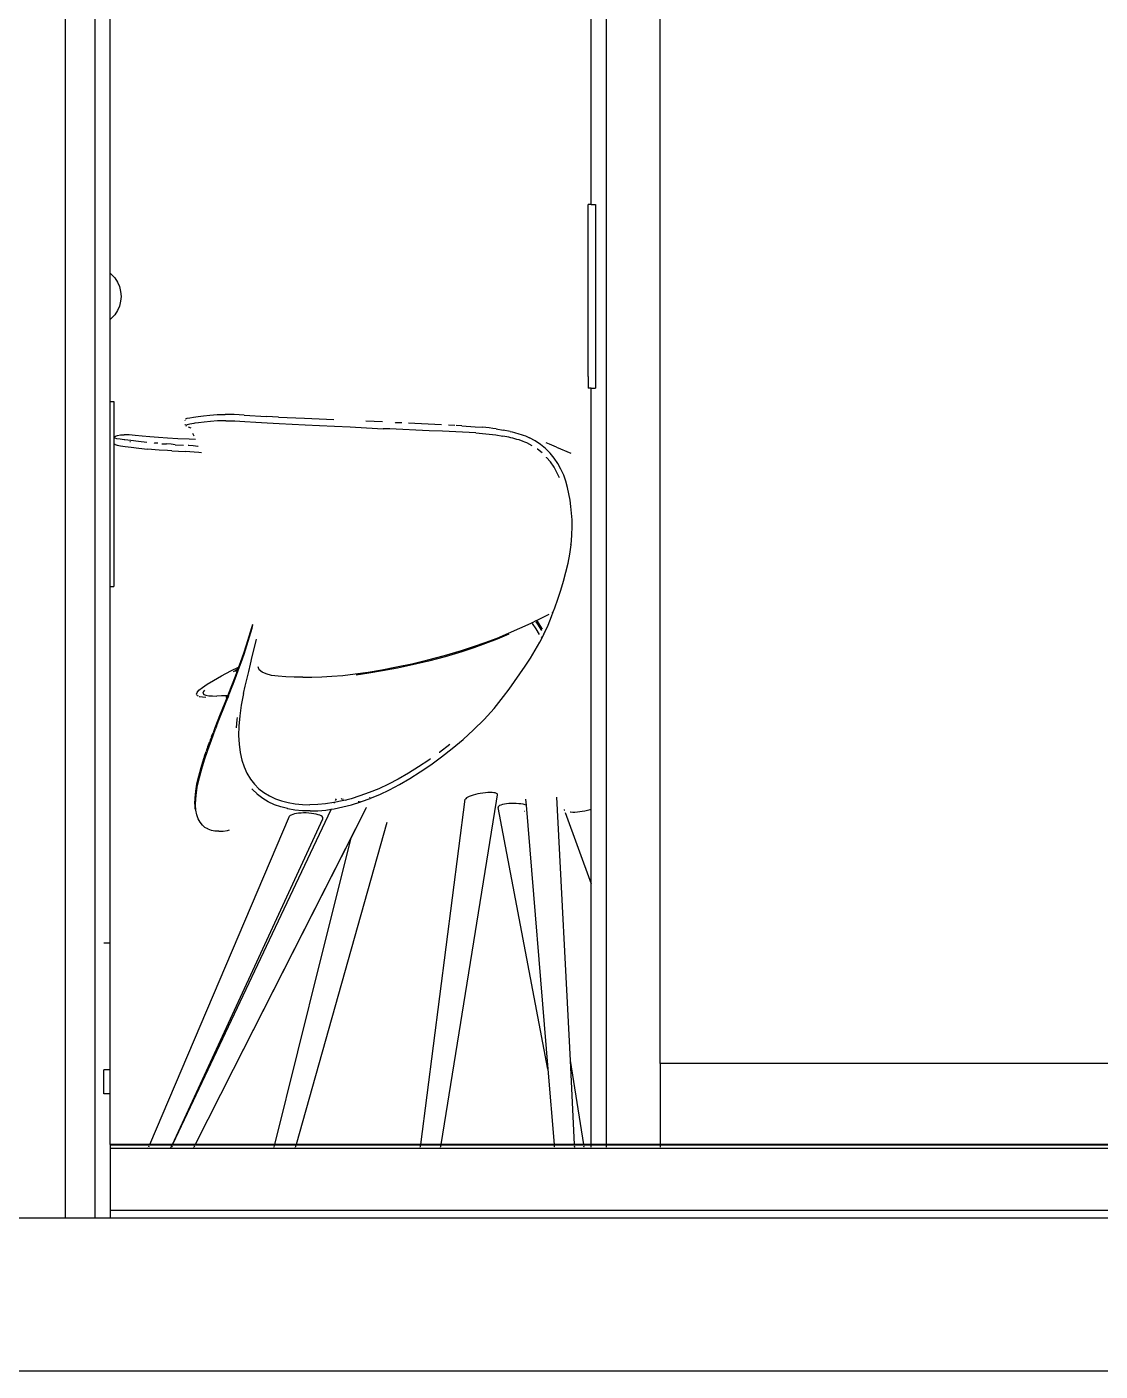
# Model space of a CAD drawing. Header units: metres. Extents: x 54.3 to 102.1, y 17 to 45.8.
# Drawn here: x 97.492 to 98.544, y 33.584 to 34.902 of the extents above; entities that cross this region are included whole.
import ezdxf

# ---------------------------------------------------------------- set-up
doc = ezdxf.new("R2010")
doc.units = ezdxf.units.M
doc.layers.add('Edges', color=7, linetype='Continuous')

# ---------------------------------------------------------------- blocks, each defined once
blk = doc.blocks.new('fr elevation')
for p, q in [((2.6075, -0.5988), (2.6075, -2.6988)), ((2.6365, -0.8995), (2.6365, -2.6988)), ((2.6517, -1.7725), (2.6517, -0.9643)), ((3.1233, -1.7052), (3.1233, -0.9643)), ((3.1378, -0.9643), (3.1378, -2.6265)), ((3.191, -2.5473), (3.191, -1.0379)), ((3.1233, -1.7052), (3.1204, -1.7052)), ((3.1204, -1.8632), (3.1204, -1.7052)), ((3.1233, -1.7052), (3.1276, -1.7052)), ((3.1276, -1.7052), (3.1276, -1.8853)), ((2.6517, -1.7725), (2.6531, -1.7736)), ((2.6517, -1.8179), (2.6517, -1.7725)), ((2.6531, -1.7736), (2.6563, -1.7771)), ((2.6563, -1.7771), (2.6589, -1.7812)), ((2.6589, -1.7812), (2.6608, -1.7856)), ((2.6608, -1.7856), (2.6619, -1.7903)), ((2.6619, -1.7903), (2.6623, -1.7952)), ((2.6608, -1.8047), (2.6589, -1.8092)), ((2.6619, -1.8), (2.6608, -1.8047)), ((2.6623, -1.7952), (2.6619, -1.8)), ((2.6531, -1.8167), (2.6517, -1.8179)), ((2.6517, -1.8981), (2.6517, -1.8179)), ((2.6563, -1.8132), (2.6531, -1.8167)), ((2.6589, -1.8092), (2.6563, -1.8132)), ((3.1204, -1.8637), (3.1204, -1.8632)), ((3.1204, -1.8632), (3.1204, -1.8632)), ((3.1204, -1.8638), (3.1204, -1.8637)), ((3.1204, -1.8646), (3.1204, -1.8638)), ((3.1204, -1.8647), (3.1204, -1.8646)), ((3.1204, -1.8657), (3.1204, -1.8647)), ((3.1204, -1.8659), (3.1204, -1.8657)), ((3.1204, -1.8671), (3.1204, -1.8659)), ((3.1204, -1.8673), (3.1204, -1.8671)), ((3.1204, -1.8686), (3.1204, -1.8673)), ((3.1204, -1.8688), (3.1204, -1.8686)), ((3.1204, -1.8701), (3.1204, -1.8688)), ((3.1204, -1.8703), (3.1204, -1.8701)), ((3.1204, -1.8714), (3.1204, -1.8703)), ((3.1204, -1.8716), (3.1204, -1.8714)), ((3.1204, -1.8726), (3.1204, -1.8716)), ((3.1204, -1.8728), (3.1204, -1.8726)), ((3.1204, -1.8736), (3.1204, -1.8728)), ((3.1204, -1.8736), (3.1204, -1.8737)), ((3.1204, -1.8737), (3.1204, -1.8742)), ((3.1204, -1.8742), (3.1204, -1.8742)), ((3.1204, -1.8742), (3.1204, -1.8853)), ((3.1233, -1.8853), (3.1204, -1.8853)), ((3.1233, -1.8853), (3.1276, -1.8853)), ((3.1233, -2.2978), (3.1233, -1.8853)), ((2.6517, -2.0796), (2.6517, -1.8981)), ((2.6517, -1.8981), (2.6551, -1.8981)), ((2.6551, -1.8981), (2.6551, -1.9373)), ((2.7247, -1.9164), (2.7247, -1.917)), ((2.7255, -1.9216), (2.7253, -1.9209)), ((2.7255, -1.9216), (2.7254, -1.9208)), ((2.7259, -1.9153), (2.7271, -1.9147)), ((2.726, -1.9159), (2.7259, -1.9153)), ((2.7272, -1.921), (2.7259, -1.9217)), ((2.7259, -1.9217), (2.726, -1.9223)), ((2.7271, -1.9147), (2.7296, -1.9141)), ((2.7298, -1.9204), (2.7272, -1.921)), ((2.7281, -1.9232), (2.7306, -1.9239)), ((2.7296, -1.9141), (2.7334, -1.9135)), ((2.7336, -1.9197), (2.7298, -1.9204)), ((2.7334, -1.9135), (2.7379, -1.9129)), ((2.7345, -1.9196), (2.7336, -1.9197)), ((2.7383, -1.9191), (2.7345, -1.9196)), ((2.7379, -1.9129), (2.7433, -1.9122)), ((2.7437, -1.9184), (2.7383, -1.9191)), ((2.7433, -1.9122), (2.7494, -1.9115)), ((2.7499, -1.9177), (2.7437, -1.9184)), ((2.7494, -1.9115), (2.7564, -1.911)), ((2.757, -1.9173), (2.7499, -1.9177)), ((2.7564, -1.911), (2.7644, -1.9109)), ((2.765, -1.9172), (2.757, -1.9173)), ((2.7733, -1.911), (2.7644, -1.9109)), ((2.765, -1.9172), (2.774, -1.9173)), ((2.7831, -1.9115), (2.7733, -1.911)), ((2.774, -1.9173), (2.7837, -1.9177)), ((2.7831, -1.9115), (2.8049, -1.9129)), ((2.7837, -1.9177), (2.7943, -1.9184)), ((2.7943, -1.9184), (2.8055, -1.9191)), ((2.8167, -1.9135), (2.8049, -1.9129)), ((2.8055, -1.9191), (2.8172, -1.9197)), ((2.8167, -1.9135), (2.8423, -1.9147)), ((2.8172, -1.9197), (2.8428, -1.921)), ((2.8423, -1.9147), (2.8708, -1.9159)), ((2.8428, -1.921), (2.8568, -1.9217)), ((2.8568, -1.9217), (2.8715, -1.9223)), ((2.8715, -1.9223), (2.8869, -1.9231)), ((2.8869, -1.9231), (2.9029, -1.9239)), ((2.9024, -1.9175), (2.9022, -1.9174)), ((2.9186, -1.9183), (2.9024, -1.9175)), ((2.9313, -1.919), (2.9312, -1.9189)), ((2.9376, -1.9193), (2.9313, -1.919)), ((2.9504, -1.9199), (2.9441, -1.9196)), ((2.9569, -1.9202), (2.9504, -1.9199)), ((2.9634, -1.9206), (2.9569, -1.9202)), ((2.9766, -1.9212), (2.9634, -1.9206)), ((2.9897, -1.9218), (2.9832, -1.9215)), ((2.9963, -1.9222), (2.991, -1.9219)), ((2.9963, -1.9222), (3.0095, -1.923)), ((3.0095, -1.923), (3.0164, -1.9235)), ((3.0199, -1.9238), (3.0164, -1.9235)), ((3.0233, -1.9242), (3.0199, -1.9238)), ((2.6558, -1.9335), (2.656, -1.9329)), ((2.6565, -1.9341), (2.6558, -1.9335)), ((2.656, -1.9329), (2.657, -1.9322)), ((2.6583, -1.9347), (2.6565, -1.9341)), ((2.657, -1.9322), (2.6588, -1.9315)), ((2.6615, -1.9353), (2.6583, -1.9347)), ((2.6588, -1.9315), (2.6617, -1.931)), ((2.6654, -1.9359), (2.6615, -1.9353)), ((2.6617, -1.931), (2.6655, -1.9309)), ((2.6659, -1.9359), (2.6654, -1.9359)), ((2.6704, -1.931), (2.6655, -1.9309)), ((2.672, -1.9366), (2.6659, -1.9359)), ((2.6762, -1.9315), (2.6704, -1.931)), ((2.6794, -1.9375), (2.672, -1.9366)), ((2.6831, -1.9322), (2.6762, -1.9315)), ((2.6906, -1.9329), (2.6831, -1.9322)), ((2.6989, -1.9335), (2.6906, -1.9329)), ((2.7079, -1.9341), (2.6989, -1.9335)), ((2.7179, -1.9347), (2.7079, -1.9341)), ((2.729, -1.9353), (2.7179, -1.9347)), ((2.7354, -1.9356), (2.729, -1.9353)), ((2.734, -1.9323), (2.7326, -1.9295)), ((2.9029, -1.9239), (2.9194, -1.9249)), ((2.9257, -1.9252), (2.9194, -1.9249)), ((2.9321, -1.9255), (2.9257, -1.9252)), ((2.9385, -1.9258), (2.9321, -1.9255)), ((2.9514, -1.9264), (2.9385, -1.9258)), ((2.9579, -1.9266), (2.9514, -1.9264)), ((2.9644, -1.9269), (2.9579, -1.9266)), ((2.9774, -1.9274), (2.9644, -1.9269)), ((2.9839, -1.9277), (2.9774, -1.9274)), ((2.9904, -1.928), (2.9839, -1.9277)), ((2.997, -1.9284), (2.9904, -1.928)), ((3.0035, -1.9287), (2.997, -1.9284)), ((3.01, -1.9291), (3.0035, -1.9287)), ((3.01, -1.9291), (3.0133, -1.9293)), ((3.0133, -1.9293), (3.0166, -1.9296)), ((3.0166, -1.9296), (3.02, -1.9299)), ((3.02, -1.9299), (3.0266, -1.9306)), ((3.0268, -1.9246), (3.0233, -1.9242)), ((3.0266, -1.9306), (3.0299, -1.931)), ((3.0302, -1.9251), (3.0268, -1.9246)), ((3.0299, -1.931), (3.0365, -1.9321)), ((3.0302, -1.9251), (3.0371, -1.9262)), ((3.0405, -1.9329), (3.0365, -1.9321)), ((3.0437, -1.9276), (3.0371, -1.9262)), ((3.0425, -1.9333), (3.0405, -1.9329)), ((3.0445, -1.9338), (3.0425, -1.9333)), ((3.0437, -1.9276), (3.0459, -1.9281)), ((3.0465, -1.9343), (3.0445, -1.9338)), ((3.0459, -1.9281), (3.048, -1.9286)), ((3.0485, -1.9348), (3.0465, -1.9343)), ((3.048, -1.9286), (3.0524, -1.9299)), ((3.0505, -1.9354), (3.0485, -1.9348)), ((3.0525, -1.9359), (3.0505, -1.9354)), ((3.0524, -1.9299), (3.0545, -1.9305)), ((3.0564, -1.9373), (3.0525, -1.9359)), ((3.0545, -1.9305), (3.0566, -1.9312)), ((3.0566, -1.9312), (3.0587, -1.932)), ((3.0587, -1.932), (3.0608, -1.9329)), ((3.0608, -1.9329), (3.0628, -1.9338)), ((3.0683, -1.9369), (3.0628, -1.9338)), ((3.0735, -1.9405), (3.0683, -1.9369)), ((2.6551, -1.9373), (2.6551, -2.0796)), ((2.6562, -1.9396), (2.6561, -1.9397)), ((2.6561, -1.9397), (2.6567, -1.9404)), ((2.6567, -1.9404), (2.6585, -1.941)), ((2.6585, -1.941), (2.6617, -1.9417)), ((2.6617, -1.9417), (2.6662, -1.9423)), ((2.6662, -1.9423), (2.6721, -1.9431)), ((2.6709, -1.9373), (2.6711, -1.9373)), ((2.6711, -1.9373), (2.6716, -1.9373)), ((2.6721, -1.9431), (2.6796, -1.9439)), ((2.6876, -1.9383), (2.6794, -1.9375)), ((2.6796, -1.9439), (2.6883, -1.9449)), ((2.692, -1.9452), (2.6883, -1.9449)), ((2.6958, -1.9455), (2.692, -1.9452)), ((2.6952, -1.939), (2.6947, -1.9389)), ((2.6985, -1.9392), (2.6952, -1.939)), ((2.6997, -1.9458), (2.6958, -1.9455)), ((2.7078, -1.9464), (2.6997, -1.9458)), ((2.7023, -1.9396), (2.7069, -1.9399)), ((2.7114, -1.9402), (2.7069, -1.9399)), ((2.712, -1.9466), (2.7078, -1.9464)), ((2.7153, -1.9406), (2.7114, -1.9402)), ((2.712, -1.9466), (2.7251, -1.9474)), ((2.7153, -1.9406), (2.7236, -1.9411)), ((2.7296, -1.9477), (2.7251, -1.9474)), ((2.7286, -1.9415), (2.7282, -1.9414)), ((2.7331, -1.9418), (2.7286, -1.9415)), ((2.7341, -1.948), (2.7296, -1.9477)), ((2.7376, -1.9422), (2.7331, -1.9418)), ((2.7386, -1.9484), (2.7341, -1.948)), ((2.738, -1.9422), (2.7376, -1.9422)), ((2.7413, -1.9486), (2.7386, -1.9484)), ((3.0583, -1.938), (3.0564, -1.9373)), ((3.0601, -1.9389), (3.0583, -1.938)), ((3.0654, -1.9417), (3.0601, -1.9389)), ((3.0705, -1.945), (3.0704, -1.945)), ((3.0751, -1.9487), (3.0705, -1.945)), ((3.0786, -1.9444), (3.0735, -1.9405)), ((3.0829, -1.9489), (3.0786, -1.9444)), ((3.0824, -1.9401), (3.0791, -1.9387)), ((3.0892, -1.9429), (3.0824, -1.9401)), ((3.0871, -1.9537), (3.0829, -1.9489)), ((3.0892, -1.9429), (3.1032, -1.9488)), ((3.0794, -1.953), (3.0793, -1.9529)), ((3.0834, -1.9575), (3.0794, -1.953)), ((3.0868, -1.9625), (3.0834, -1.9575)), ((3.0896, -1.9678), (3.0868, -1.9625)), ((3.0907, -1.9589), (3.0871, -1.9537)), ((3.0936, -1.9645), (3.0907, -1.9589)), ((3.0922, -1.9732), (3.0896, -1.9678)), ((3.0963, -1.9703), (3.0936, -1.9645)), ((3.0985, -1.9763), (3.0963, -1.9703)), ((3.1001, -1.9825), (3.0985, -1.9763)), ((3.1014, -1.9887), (3.1001, -1.9825)), ((3.1026, -1.995), (3.1014, -1.9887)), ((3.1034, -2.0013), (3.1026, -1.995)), ((3.104, -2.0077), (3.1034, -2.0013)), ((3.1045, -2.0141), (3.104, -2.0077)), ((3.1047, -2.0204), (3.1045, -2.0141)), ((3.1044, -2.0296), (3.1047, -2.0204)), ((3.1024, -2.0478), (3.1036, -2.0387)), ((3.1029, -2.0386), (3.1037, -2.0383)), ((3.1036, -2.0387), (3.1037, -2.0383)), ((3.1037, -2.0383), (3.1044, -2.0296)), ((3.1006, -2.0567), (3.1024, -2.0478)), ((3.0961, -2.0744), (3.0985, -2.0656)), ((3.0985, -2.0656), (3.1006, -2.0567)), ((2.6517, -2.0796), (2.6551, -2.0796)), ((2.6517, -2.5535), (2.6517, -2.0796)), ((3.0934, -2.0832), (3.0961, -2.0744)), ((3.0876, -2.1006), (3.0907, -2.0919)), ((3.0907, -2.0919), (3.0934, -2.0832)), ((3.0796, -2.108), (3.07, -2.1128)), ((3.0816, -2.107), (3.0796, -2.108)), ((3.0844, -2.1091), (3.0861, -2.1045)), ((3.0852, -2.105), (3.0847, -2.1053)), ((3.0861, -2.1045), (3.0857, -2.1048)), ((3.0861, -2.1045), (3.0876, -2.1006)), ((2.7902, -2.1201), (2.7877, -2.1286)), ((2.7883, -2.1291), (2.7908, -2.1206)), ((2.7912, -2.1167), (2.7902, -2.1201)), ((2.7908, -2.1206), (2.7915, -2.1179)), ((3.0422, -2.1255), (3.0534, -2.1206)), ((3.0534, -2.1206), (3.0644, -2.1156)), ((3.0653, -2.1151), (3.0644, -2.1156)), ((3.0689, -2.1133), (3.0653, -2.1151)), ((3.0657, -2.1158), (3.0653, -2.1151)), ((3.0693, -2.1212), (3.0658, -2.1159)), ((3.0693, -2.1131), (3.0689, -2.1133)), ((3.0693, -2.114), (3.0689, -2.1133)), ((3.07, -2.1128), (3.0693, -2.1131)), ((3.0697, -2.1138), (3.0693, -2.1131)), ((3.0727, -2.1265), (3.0693, -2.1212)), ((3.0709, -2.1166), (3.0694, -2.1141)), ((3.071, -2.1157), (3.0698, -2.1139)), ((3.07, -2.1128), (3.0704, -2.1134)), ((3.0754, -2.1213), (3.0705, -2.1136)), ((3.0747, -2.1228), (3.0709, -2.1166)), ((3.0714, -2.1163), (3.071, -2.1157)), ((3.0776, -2.1249), (3.0809, -2.1176)), ((3.0809, -2.1176), (3.0844, -2.1091)), ((2.7877, -2.1286), (2.785, -2.137)), ((2.7857, -2.1376), (2.7883, -2.1291)), ((2.791, -2.1481), (2.7948, -2.1328)), ((2.7948, -2.1325), (2.7952, -2.1311)), ((2.7948, -2.1327), (2.7948, -2.1325)), ((3.0077, -2.1385), (3.0193, -2.1344)), ((3.0193, -2.1344), (3.0309, -2.1301)), ((3.0312, -2.1311), (3.0197, -2.1354)), ((3.0309, -2.1301), (3.0422, -2.1255)), ((3.0425, -2.1264), (3.0312, -2.1311)), ((3.0683, -2.1421), (3.0729, -2.1341)), ((3.0729, -2.1341), (3.0771, -2.1259)), ((3.0748, -2.1296), (3.0743, -2.1289)), ((3.0767, -2.126), (3.0764, -2.1256)), ((3.0772, -2.1257), (3.077, -2.1253)), ((3.0771, -2.1259), (3.0772, -2.1257)), ((3.0772, -2.1257), (3.0776, -2.1249)), ((3.0774, -2.1245), (3.0776, -2.1249)), ((2.7823, -2.1453), (2.7795, -2.1535)), ((2.7801, -2.1541), (2.7829, -2.1459)), ((2.785, -2.137), (2.7823, -2.1453)), ((2.7829, -2.1459), (2.7857, -2.1376)), ((2.9632, -2.1516), (2.9795, -2.1473)), ((2.9795, -2.1473), (2.996, -2.1424)), ((2.9965, -2.1435), (2.98, -2.1484)), ((2.996, -2.1424), (3.0077, -2.1385)), ((3.0081, -2.1396), (2.9965, -2.1435)), ((3.0197, -2.1354), (3.0081, -2.1396)), ((3.0636, -2.15), (3.0683, -2.1421)), ((2.7701, -2.1624), (2.7776, -2.1587)), ((2.7768, -2.1608), (2.7749, -2.1618)), ((2.7768, -2.1608), (2.7766, -2.1615)), ((2.7776, -2.1587), (2.7768, -2.1608)), ((2.7772, -2.1621), (2.7801, -2.1541)), ((2.7795, -2.1535), (2.7776, -2.1587)), ((2.7875, -2.1629), (2.7892, -2.1556)), ((2.7892, -2.1556), (2.791, -2.1481)), ((2.7978, -2.1613), (2.7968, -2.1585)), ((2.918, -2.1613), (2.9325, -2.1585)), ((2.9332, -2.1596), (2.9188, -2.1624)), ((2.9325, -2.1585), (2.9475, -2.1553)), ((2.9482, -2.1564), (2.9332, -2.1596)), ((2.9475, -2.1553), (2.9632, -2.1516)), ((2.9638, -2.1527), (2.9482, -2.1564)), ((2.98, -2.1484), (2.9638, -2.1527)), ((3.0534, -2.1653), (3.0586, -2.1577)), ((3.0586, -2.1577), (3.0636, -2.15)), ((2.7468, -2.1753), (2.7529, -2.1716)), ((2.7529, -2.1716), (2.7608, -2.1673)), ((2.7608, -2.1673), (2.7701, -2.1624)), ((2.7736, -2.1693), (2.7714, -2.1752)), ((2.7716, -2.177), (2.7743, -2.17)), ((2.7749, -2.1618), (2.7722, -2.1632)), ((2.7766, -2.1615), (2.7736, -2.1693)), ((2.7743, -2.17), (2.7772, -2.1621)), ((2.7744, -2.1626), (2.7746, -2.1625)), ((2.7746, -2.1625), (2.7766, -2.1615)), ((2.7841, -2.1774), (2.7875, -2.1629)), ((2.8006, -2.1636), (2.7978, -2.1613)), ((2.8047, -2.1653), (2.8006, -2.1636)), ((2.8099, -2.1667), (2.8047, -2.1653)), ((2.8163, -2.1676), (2.8099, -2.1667)), ((2.8238, -2.1682), (2.8163, -2.1676)), ((2.8319, -2.1685), (2.8238, -2.1682)), ((2.8405, -2.1686), (2.8319, -2.1685)), ((2.8405, -2.1686), (2.8495, -2.1685)), ((2.8495, -2.1685), (2.859, -2.1682)), ((2.859, -2.1682), (2.869, -2.1676)), ((2.869, -2.1676), (2.8799, -2.1667)), ((2.8799, -2.1667), (2.8918, -2.1653)), ((2.8918, -2.1653), (2.9045, -2.1636)), ((2.9053, -2.1647), (2.8927, -2.1664)), ((2.9045, -2.1636), (2.918, -2.1613)), ((2.9188, -2.1624), (2.9053, -2.1647)), ((3.0427, -2.1801), (3.0481, -2.1727)), ((3.0481, -2.1727), (3.0534, -2.1653)), ((2.7364, -2.1853), (2.7369, -2.1836)), ((2.7366, -2.1856), (2.7364, -2.1853)), ((2.7369, -2.1836), (2.7387, -2.1813)), ((2.7371, -2.1867), (2.7369, -2.1862)), ((2.7369, -2.1862), (2.7369, -2.1862)), ((2.7381, -2.1872), (2.7371, -2.1867)), ((2.7387, -2.1813), (2.7422, -2.1785)), ((2.7422, -2.1785), (2.7468, -2.1753)), ((2.743, -2.1826), (2.7426, -2.1842)), ((2.7426, -2.1842), (2.7435, -2.1854)), ((2.7441, -2.1811), (2.743, -2.1826)), ((2.7435, -2.1854), (2.7454, -2.1862)), ((2.7454, -2.1862), (2.7484, -2.1867)), ((2.7484, -2.1867), (2.7521, -2.1869)), ((2.7521, -2.1869), (2.7562, -2.187)), ((2.7609, -2.1869), (2.7562, -2.187)), ((2.7661, -2.1867), (2.7609, -2.1869)), ((2.7669, -2.1866), (2.7661, -2.1867)), ((2.7669, -2.1866), (2.7665, -2.1876)), ((2.7677, -2.1845), (2.7669, -2.1866)), ((2.7679, -2.1865), (2.7675, -2.1866)), ((2.7675, -2.1875), (2.7679, -2.1865)), ((2.7707, -2.177), (2.7677, -2.1845)), ((2.7679, -2.1865), (2.7684, -2.1853)), ((2.7684, -2.1853), (2.7713, -2.1777)), ((2.7714, -2.1752), (2.7707, -2.177)), ((2.7713, -2.1777), (2.7716, -2.177)), ((2.7824, -2.1845), (2.7801, -2.1959)), ((2.7824, -2.1845), (2.7841, -2.1774)), ((3.028, -2.1991), (3.0373, -2.1874)), ((3.0373, -2.1874), (3.0427, -2.1801)), ((2.7391, -2.1876), (2.739, -2.1876)), ((2.7422, -2.1882), (2.7391, -2.1876)), ((2.7455, -2.1884), (2.7422, -2.1882)), ((2.7648, -2.1919), (2.7589, -2.2065)), ((2.7596, -2.2074), (2.7625, -2.2001)), ((2.7625, -2.2001), (2.7654, -2.1927)), ((2.7665, -2.1876), (2.7648, -2.1919)), ((2.7649, -2.1878), (2.7664, -2.1876)), ((2.7654, -2.1927), (2.7675, -2.1875)), ((2.7664, -2.1876), (2.7665, -2.1876)), ((2.7671, -2.1875), (2.7675, -2.1875)), ((2.7801, -2.1959), (2.7786, -2.2065)), ((3.0182, -2.2101), (3.028, -2.1991)), ((2.7589, -2.2065), (2.7543, -2.2182)), ((2.756, -2.2166), (2.7596, -2.2074)), ((2.7756, -2.2181), (2.7762, -2.2101)), ((2.7762, -2.2101), (2.7765, -2.208)), ((2.7786, -2.2065), (2.7777, -2.2164)), ((3.008, -2.2202), (3.0182, -2.2101)), ((2.7511, -2.2267), (2.7509, -2.2273)), ((2.751, -2.2301), (2.755, -2.2191)), ((2.7511, -2.2267), (2.7525, -2.223)), ((2.7543, -2.2182), (2.7525, -2.223)), ((2.756, -2.2166), (2.755, -2.2191)), ((2.7777, -2.2164), (2.7775, -2.2256)), ((2.7775, -2.2256), (2.778, -2.2341)), ((2.9976, -2.2296), (3.008, -2.2202)), ((2.7465, -2.2392), (2.7458, -2.2413)), ((2.7472, -2.2373), (2.7465, -2.2392)), ((2.7484, -2.2364), (2.7471, -2.2401)), ((2.7474, -2.2366), (2.7472, -2.2373)), ((2.7473, -2.2402), (2.751, -2.2301)), ((2.7474, -2.2366), (2.7492, -2.2317)), ((2.7508, -2.23), (2.7484, -2.2364)), ((2.7501, -2.2291), (2.7492, -2.2317)), ((2.7509, -2.2273), (2.7501, -2.2291)), ((2.778, -2.2341), (2.779, -2.2422)), ((2.9845, -2.2344), (2.9745, -2.2422)), ((2.9766, -2.2467), (2.9871, -2.2384)), ((2.9871, -2.2384), (2.9976, -2.2296)), ((2.7433, -2.2486), (2.7405, -2.2574)), ((2.7414, -2.2584), (2.7441, -2.2496)), ((2.7442, -2.2459), (2.7433, -2.2486)), ((2.7441, -2.2496), (2.7473, -2.2402)), ((2.7442, -2.2459), (2.7458, -2.2413)), ((2.779, -2.2422), (2.7806, -2.2497)), ((2.7806, -2.2497), (2.7829, -2.2565)), ((2.9642, -2.2497), (2.954, -2.2565)), ((2.9657, -2.2486), (2.9642, -2.2497)), ((2.9661, -2.2544), (2.9766, -2.2467)), ((2.9745, -2.2422), (2.9742, -2.2424)), ((2.7382, -2.2657), (2.7364, -2.2734)), ((2.7405, -2.2574), (2.7382, -2.2657)), ((2.7391, -2.2667), (2.7414, -2.2584)), ((2.7829, -2.2565), (2.7857, -2.2627)), ((2.7857, -2.2627), (2.7891, -2.2684)), ((2.944, -2.2627), (2.9341, -2.2684)), ((2.954, -2.2565), (2.944, -2.2627)), ((2.9455, -2.2678), (2.9557, -2.2614)), ((2.9557, -2.2614), (2.9661, -2.2544)), ((2.7364, -2.2734), (2.7352, -2.2803)), ((2.7362, -2.2814), (2.7374, -2.2744)), ((2.7374, -2.2744), (2.7391, -2.2667)), ((2.7891, -2.2684), (2.793, -2.2734)), ((2.7914, -2.2789), (2.7906, -2.2778)), ((2.7953, -2.2826), (2.7914, -2.2789)), ((2.793, -2.2734), (2.7975, -2.2778)), ((2.7975, -2.2778), (2.8024, -2.2816)), ((2.9149, -2.2778), (2.9056, -2.2816)), ((2.9244, -2.2734), (2.9149, -2.2778)), ((2.9159, -2.2834), (2.9256, -2.2789)), ((2.9341, -2.2684), (2.9244, -2.2734)), ((2.9256, -2.2789), (2.9354, -2.2736)), ((2.9354, -2.2736), (2.9455, -2.2678)), ((2.7346, -2.2867), (2.7344, -2.2925)), ((2.7344, -2.2925), (2.7345, -2.2928)), ((2.7345, -2.2929), (2.7345, -2.2928)), ((2.7345, -2.2929), (2.7348, -2.2978)), ((2.7352, -2.2803), (2.7346, -2.2867)), ((2.7354, -2.2936), (2.7355, -2.2878)), ((2.7355, -2.2878), (2.7362, -2.2814)), ((2.7961, -2.2834), (2.7953, -2.2827)), ((2.8012, -2.2873), (2.7961, -2.2834)), ((2.8067, -2.2906), (2.8012, -2.2873)), ((2.8024, -2.2816), (2.8078, -2.2849)), ((2.8127, -2.2935), (2.8067, -2.2906)), ((2.8078, -2.2849), (2.8136, -2.2876)), ((2.8136, -2.2876), (2.8197, -2.2898)), ((2.8197, -2.2898), (2.8262, -2.2915)), ((2.8262, -2.2915), (2.833, -2.2927)), ((2.833, -2.2927), (2.8401, -2.2934)), ((2.8629, -2.2927), (2.8551, -2.2934)), ((2.8709, -2.2915), (2.8629, -2.2927)), ((2.8714, -2.2914), (2.8709, -2.2915)), ((2.8714, -2.2914), (2.8711, -2.2919)), ((2.8792, -2.2898), (2.8714, -2.2914)), ((2.8715, -2.2911), (2.8714, -2.2914)), ((2.8732, -2.2876), (2.8723, -2.2894)), ((2.8781, -2.2874), (2.8786, -2.2876)), ((2.8786, -2.2876), (2.8804, -2.2882)), ((2.8828, -2.2889), (2.8792, -2.2898)), ((2.8824, -2.2888), (2.8828, -2.2889)), ((2.8878, -2.2876), (2.8828, -2.2889)), ((2.8828, -2.2889), (2.8831, -2.2889)), ((2.8965, -2.2849), (2.8878, -2.2876)), ((2.8884, -2.2935), (2.8973, -2.2906)), ((2.8949, -2.2904), (2.8959, -2.2905)), ((2.8959, -2.2905), (2.8961, -2.2905)), ((2.9056, -2.2816), (2.8965, -2.2849)), ((2.8972, -2.2905), (2.8979, -2.2905)), ((2.8973, -2.2906), (2.8979, -2.2905)), ((2.8979, -2.2905), (2.9065, -2.2873)), ((2.9063, -2.2863), (2.9061, -2.2861)), ((2.9065, -2.2873), (2.907, -2.2871)), ((2.907, -2.2871), (2.9068, -2.2869)), ((2.907, -2.2871), (2.9159, -2.2834)), ((2.9561, -2.6265), (2.9998, -2.2882)), ((2.9761, -2.6265), (3.0303, -2.2901)), ((3.0002, -2.2876), (2.9998, -2.2882)), ((3.001, -2.2869), (3.0002, -2.2876)), ((3.0022, -2.2862), (3.001, -2.2869)), ((3.0037, -2.2855), (3.0022, -2.2862)), ((3.0055, -2.2848), (3.0037, -2.2855)), ((3.0075, -2.2842), (3.0055, -2.2848)), ((3.0097, -2.2836), (3.0075, -2.2842)), ((3.0121, -2.283), (3.0097, -2.2836)), ((3.0145, -2.2826), (3.0121, -2.283)), ((3.017, -2.2822), (3.0145, -2.2826)), ((3.0195, -2.2819), (3.017, -2.2822)), ((3.0218, -2.2817), (3.0195, -2.2819)), ((3.024, -2.2816), (3.0218, -2.2817)), ((3.026, -2.2816), (3.024, -2.2816)), ((3.0278, -2.2818), (3.026, -2.2816)), ((3.0292, -2.282), (3.0278, -2.2818)), ((3.0303, -2.2824), (3.0292, -2.282)), ((3.031, -2.2828), (3.0303, -2.2824)), ((3.0303, -2.2901), (3.0314, -2.2839)), ((3.0314, -2.2833), (3.031, -2.2828)), ((3.0314, -2.2839), (3.0314, -2.2833)), ((3.0403, -2.2926), (3.0382, -2.2929)), ((3.0425, -2.2924), (3.0403, -2.2926)), ((3.0449, -2.2922), (3.0425, -2.2924)), ((3.0473, -2.2922), (3.0449, -2.2922)), ((3.0498, -2.2923), (3.0473, -2.2922)), ((3.0522, -2.2925), (3.0498, -2.2923)), ((3.0544, -2.2927), (3.0522, -2.2925)), ((3.0566, -2.2931), (3.0544, -2.2927)), ((3.059, -2.2882), (3.0595, -2.2939)), ((3.0893, -2.286), (3.1025, -2.5441)), ((2.6904, -2.6265), (2.8276, -2.3048)), ((2.868, -2.2985), (2.7129, -2.6265)), ((2.7357, -2.2989), (2.7354, -2.2936)), ((2.7366, -2.3034), (2.7357, -2.2989)), ((2.738, -2.3073), (2.7366, -2.3034)), ((2.9022, -2.2973), (2.7721, -2.5532)), ((2.819, -2.2957), (2.8127, -2.2935)), ((2.8254, -2.2973), (2.819, -2.2957)), ((2.8258, -2.2974), (2.8255, -2.2973)), ((2.8328, -2.2987), (2.8258, -2.2974)), ((2.8282, -2.3042), (2.8276, -2.3048)), ((2.8292, -2.3036), (2.8282, -2.3042)), ((2.8306, -2.303), (2.8292, -2.3036)), ((2.8323, -2.3026), (2.8306, -2.303)), ((2.8342, -2.3022), (2.8323, -2.3026)), ((2.8401, -2.2994), (2.8328, -2.2987)), ((2.8364, -2.3019), (2.8342, -2.3022)), ((2.8388, -2.3017), (2.8364, -2.3019)), ((2.8413, -2.3016), (2.8388, -2.3017)), ((2.8401, -2.2934), (2.8475, -2.2936)), ((2.8476, -2.2996), (2.8401, -2.2994)), ((2.8439, -2.3016), (2.8413, -2.3016)), ((2.8465, -2.3018), (2.8439, -2.3016)), ((2.849, -2.302), (2.8465, -2.3018)), ((2.8551, -2.2934), (2.8475, -2.2936)), ((2.8476, -2.2996), (2.8553, -2.2994)), ((2.8513, -2.3024), (2.849, -2.302)), ((2.8535, -2.3028), (2.8513, -2.3024)), ((2.8555, -2.3033), (2.8535, -2.3028)), ((2.8553, -2.2994), (2.8632, -2.2987)), ((2.8571, -2.3039), (2.8555, -2.3033)), ((2.8585, -2.3045), (2.8571, -2.3039)), ((2.8595, -2.3052), (2.8585, -2.3045)), ((2.86, -2.3059), (2.8595, -2.3052)), ((2.8602, -2.3066), (2.86, -2.3059)), ((2.8632, -2.2987), (2.8683, -2.2979)), ((2.8683, -2.2979), (2.8714, -2.2974)), ((2.8684, -2.2977), (2.8683, -2.2979)), ((2.8714, -2.2974), (2.8798, -2.2957)), ((2.8798, -2.2957), (2.8884, -2.2935)), ((2.9023, -2.2973), (2.8875, -2.3264)), ((2.9028, -2.2961), (2.9023, -2.297)), ((2.9029, -2.2961), (2.9024, -2.297)), ((3.032, -2.2956), (3.0319, -2.2963)), ((3.0808, -2.5528), (3.0319, -2.2963)), ((3.0326, -2.295), (3.032, -2.2956)), ((3.0335, -2.2944), (3.0326, -2.295)), ((3.0348, -2.2938), (3.0335, -2.2944)), ((3.0363, -2.2933), (3.0348, -2.2938)), ((3.0382, -2.2929), (3.0363, -2.2933)), ((3.0584, -2.2935), (3.0566, -2.2931)), ((3.0576, -2.2998), (3.0577, -2.2998)), ((3.0595, -2.2939), (3.0584, -2.2935)), ((3.0595, -2.2939), (3.0808, -2.5528)), ((3.0967, -2.2983), (3.0969, -2.2988)), ((3.0969, -2.2988), (3.0969, -2.2989)), ((3.0969, -2.2988), (3.097, -2.2989)), ((3.0977, -2.301), (3.1233, -2.3711)), ((3.1027, -2.3006), (3.103, -2.3006)), ((3.103, -2.3006), (3.1051, -2.3007)), ((3.1051, -2.3007), (3.1073, -2.3007)), ((3.1073, -2.3007), (3.1097, -2.3005)), ((3.1097, -2.3005), (3.1121, -2.3003)), ((3.1121, -2.3003), (3.1145, -2.3)), ((3.1145, -2.3), (3.1169, -2.2996)), ((3.1169, -2.2996), (3.1196, -2.299)), ((3.1196, -2.299), (3.1221, -2.2983)), ((3.1221, -2.2983), (3.1233, -2.2978)), ((3.1233, -2.3711), (3.1233, -2.2978)), ((2.7127, -2.6265), (2.86, -2.3072)), ((2.7398, -2.3106), (2.738, -2.3073)), ((2.742, -2.3135), (2.7398, -2.3106)), ((2.7446, -2.3157), (2.742, -2.3135)), ((2.7474, -2.3173), (2.7446, -2.3157)), ((2.7476, -2.3174), (2.7474, -2.3173)), ((2.7509, -2.3187), (2.7476, -2.3174)), ((2.7544, -2.3194), (2.7509, -2.3187)), ((2.7623, -2.3194), (2.7666, -2.3187)), ((2.7666, -2.3187), (2.7687, -2.3181)), ((2.9228, -2.3109), (2.8339, -2.6265)), ((2.86, -2.3072), (2.8602, -2.3066)), ((2.7582, -2.3196), (2.7544, -2.3194)), ((2.7582, -2.3196), (2.7623, -2.3194)), ((2.8875, -2.3264), (2.7721, -2.5532)), ((2.8875, -2.3264), (2.858, -2.4449)), ((3.1233, -2.3711), (3.1233, -2.3712)), ((3.1233, -2.6265), (3.1233, -2.3712)), ((2.6517, -2.4294), (2.6454, -2.4294)), ((2.858, -2.4449), (2.8128, -2.6265)), ((2.858, -2.4449), (2.8128, -2.6265)), ((2.6454, -2.5769), (2.6454, -2.5535)), ((2.6517, -2.5535), (2.6454, -2.5535)), ((2.6517, -2.5769), (2.6517, -2.5535)), ((2.7721, -2.5532), (2.7349, -2.6265)), ((3.0808, -2.5528), (3.0869, -2.6265)), ((3.1025, -2.5441), (3.1156, -2.6265)), ((3.1025, -2.5441), (3.1067, -2.6265)), ((4.0288, -2.5473), (3.191, -2.5473)), ((3.191, -2.5473), (3.191, -2.6265)), ((2.6517, -2.5769), (2.6454, -2.5769)), ((2.6517, -2.6265), (2.6517, -2.5769)), ((2.6904, -2.6265), (2.6517, -2.6265)), ((2.6517, -2.6265), (2.6517, -2.6274)), ((4.5686, -2.6274), (2.6517, -2.6274)), ((2.6517, -2.6274), (2.6517, -2.6305)), ((2.6517, -2.6305), (2.6517, -2.6913)), ((2.6887, -2.6305), (2.6517, -2.6305)), ((2.6887, -2.6305), (2.689, -2.6297)), ((2.7109, -2.6305), (2.6887, -2.6305)), ((2.6894, -2.6289), (2.6899, -2.6278)), ((2.69, -2.6275), (2.69, -2.6274)), ((2.6902, -2.6269), (2.6904, -2.6265)), ((2.7127, -2.6265), (2.6904, -2.6265)), ((2.7109, -2.6305), (2.7113, -2.6297)), ((2.711, -2.6305), (2.7109, -2.6305)), ((2.7114, -2.6297), (2.711, -2.6305)), ((2.7329, -2.6305), (2.711, -2.6305)), ((2.7116, -2.6289), (2.7121, -2.6278)), ((2.7123, -2.6278), (2.7118, -2.6289)), ((2.7123, -2.6275), (2.7123, -2.6274)), ((2.7125, -2.6269), (2.7127, -2.6265)), ((2.7125, -2.6274), (2.7125, -2.6275)), ((2.7129, -2.6265), (2.7127, -2.6269)), ((2.7129, -2.6265), (2.7127, -2.6265)), ((2.7349, -2.6265), (2.7129, -2.6265)), ((2.7333, -2.6297), (2.7329, -2.6305)), ((2.8118, -2.6305), (2.7329, -2.6305)), ((2.7343, -2.6278), (2.7337, -2.6289)), ((2.7344, -2.6274), (2.7344, -2.6275)), ((2.7349, -2.6265), (2.7347, -2.6269)), ((2.8128, -2.6265), (2.7349, -2.6265)), ((2.812, -2.6297), (2.8118, -2.6305)), ((2.8121, -2.6297), (2.8118, -2.6305)), ((2.8328, -2.6305), (2.8118, -2.6305)), ((2.8118, -2.6305), (2.8118, -2.6305)), ((2.8125, -2.6278), (2.8122, -2.6289)), ((2.8125, -2.6278), (2.8122, -2.6289)), ((2.8126, -2.6274), (2.8125, -2.6275)), ((2.8126, -2.6274), (2.8126, -2.6275)), ((2.8128, -2.6265), (2.8127, -2.6269)), ((2.8128, -2.6265), (2.8127, -2.6269)), ((2.8339, -2.6265), (2.8128, -2.6265)), ((2.8128, -2.6265), (2.8128, -2.6265)), ((2.833, -2.6297), (2.8328, -2.6305)), ((2.9556, -2.6305), (2.8328, -2.6305)), ((2.8335, -2.6278), (2.8332, -2.6289)), ((2.8336, -2.6274), (2.8336, -2.6275)), ((2.8339, -2.6265), (2.8338, -2.6269)), ((2.9561, -2.6265), (2.8339, -2.6265)), ((2.9556, -2.6305), (2.9557, -2.6297)), ((2.9754, -2.6305), (2.9556, -2.6305)), ((2.9558, -2.6289), (2.9559, -2.6278)), ((2.956, -2.6269), (2.9561, -2.6265)), ((2.956, -2.6275), (2.956, -2.6274)), ((2.9761, -2.6265), (2.9561, -2.6265)), ((2.9754, -2.6305), (2.9756, -2.6297)), ((3.0872, -2.6305), (2.9754, -2.6305)), ((2.9757, -2.6289), (2.9759, -2.6278)), ((2.9759, -2.6275), (2.9759, -2.6274)), ((2.976, -2.6269), (2.9761, -2.6265)), ((3.0869, -2.6265), (2.9761, -2.6265)), ((3.0869, -2.6265), (3.0869, -2.6269)), ((3.1067, -2.6265), (3.0869, -2.6265)), ((3.087, -2.6274), (3.087, -2.6275)), ((3.087, -2.6278), (3.0871, -2.6289)), ((3.0871, -2.6297), (3.0872, -2.6305)), ((3.1069, -2.6305), (3.0872, -2.6305)), ((3.1067, -2.6265), (3.1067, -2.6269)), ((3.1156, -2.6265), (3.1067, -2.6265)), ((3.1067, -2.6274), (3.1067, -2.6275)), ((3.1067, -2.6278), (3.1068, -2.6289)), ((3.1068, -2.6297), (3.1069, -2.6305)), ((3.1162, -2.6305), (3.1069, -2.6305)), ((3.1156, -2.6265), (3.1156, -2.6269)), ((3.1233, -2.6265), (3.1156, -2.6265)), ((3.1157, -2.6274), (3.1157, -2.6275)), ((3.1157, -2.6278), (3.1159, -2.6289)), ((3.1161, -2.6297), (3.1162, -2.6305)), ((3.1233, -2.6305), (3.1162, -2.6305)), ((3.1233, -2.6269), (3.1233, -2.6265)), ((3.1378, -2.6265), (3.1233, -2.6265)), ((3.1233, -2.6275), (3.1233, -2.6274)), ((3.1233, -2.6289), (3.1233, -2.6278)), ((3.1233, -2.6305), (3.1233, -2.6297)), ((3.1378, -2.6305), (3.1233, -2.6305)), ((3.1378, -2.6265), (3.1378, -2.6269)), ((3.191, -2.6265), (3.1378, -2.6265)), ((3.1378, -2.6274), (3.1378, -2.6275)), ((3.1378, -2.6278), (3.1378, -2.6289)), ((3.1378, -2.6297), (3.1378, -2.6305)), ((3.191, -2.6305), (3.1378, -2.6305)), ((3.191, -2.6265), (3.191, -2.6269)), ((4.0288, -2.6265), (3.191, -2.6265)), ((3.191, -2.6274), (3.191, -2.6275)), ((3.191, -2.6278), (3.191, -2.6289)), ((3.191, -2.6297), (3.191, -2.6305)), ((4.0288, -2.6305), (3.191, -2.6305)), ((2.6075, -2.6988), (2.2747, -2.6988)), ((2.6365, -2.6988), (2.6075, -2.6988)), ((2.6517, -2.6988), (2.6365, -2.6988)), ((4.5686, -2.6913), (2.6517, -2.6913)), ((2.6517, -2.6913), (2.6517, -2.6988)), ((4.5686, -2.6988), (2.6517, -2.6988)), ((7.1371, -2.8488), (-1.2128, -2.8488))]:
    blk.add_line(p, q)

msp = doc.modelspace()

# ---------------------------------------------------------------- block references
at = {"layer": 'Edges'}
msp.add_blockref('fr elevation', (94.922, 36.4332), dxfattribs=at)

doc.saveas('drawing.dxf')
